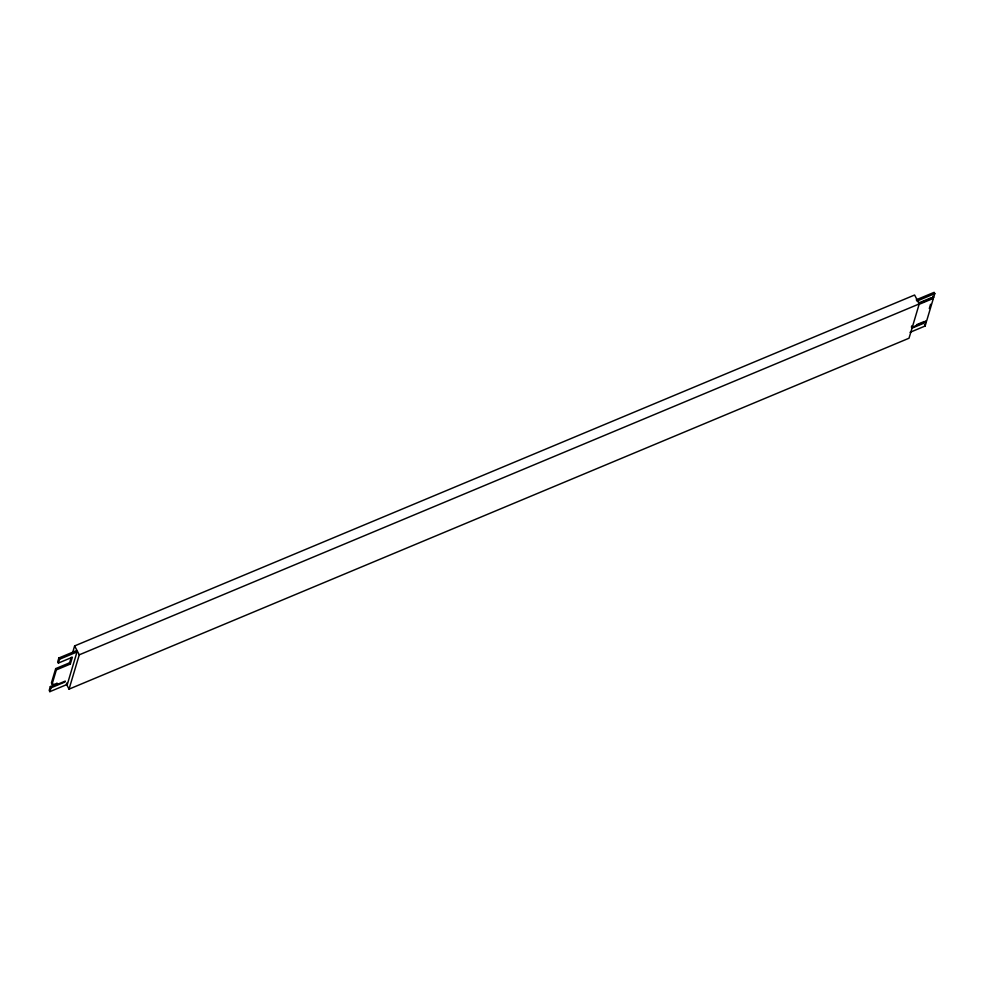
<?xml version="1.0" encoding="UTF-8"?>
<svg xmlns="http://www.w3.org/2000/svg" width="984" height="984" viewBox="0 0 984 984"><rect width="100%" height="100%" fill="white"/><g stroke="black" fill="none" stroke-linecap="round" stroke-linejoin="round"><path stroke-width="1.48" d="M57.33 683.659L50.332 686.574L49.2 690.387L49.864 691.654L67.33 684.36L76.998 651.961L76.334 650.682L58.855 657.989L57.724 661.801L58.388 663.068L72.361 657.226L70.331 664.052L56.346 669.895L52.09 684.175L57.576 684.298L65.251 681.1L64.981 682.01L50.996 687.841L49.864 691.654M70.331 664.052L69.667 662.786L55.694 668.616L51.426 682.908L52.09 684.175M58.388 663.068L59.52 659.255L58.855 657.989M69.507 663.068L71.291 657.324M72.496 653.069L74.624 645.922L914.603 295.015L919.253 303.921L79.273 654.827L69.04 689.132L909.019 338.225L919.4 303.38L918.736 302.113L919.117 304.339L933.385 298.373L932.721 297.106M929.302 308.546L930.581 304.253M910.052 332.321L925.144 326.012L926.276 322.198L925.612 320.932M933.385 298.373L926.559 321.251L912.303 327.205L911.639 325.938M919.4 303.38L933.668 297.426L934.8 293.613L934.136 292.346L916.313 299.788L916.977 301.067L934.8 293.613M59.52 659.255L76.998 651.961M918.453 303.06L931.418 297.648M916.534 324.72L924.32 321.473M926.276 322.198L912.02 328.164L911.356 326.885M933.004 296.159L933.668 297.426M924.48 324.745L925.144 326.012M74.624 645.922L79.273 654.827M66.666 683.093L67.33 684.36M66.383 684.04L69.04 689.132M55.694 668.616L56.346 669.895M56.912 683.031L57.576 684.298M50.332 686.574L50.996 687.841"/></g></svg>
